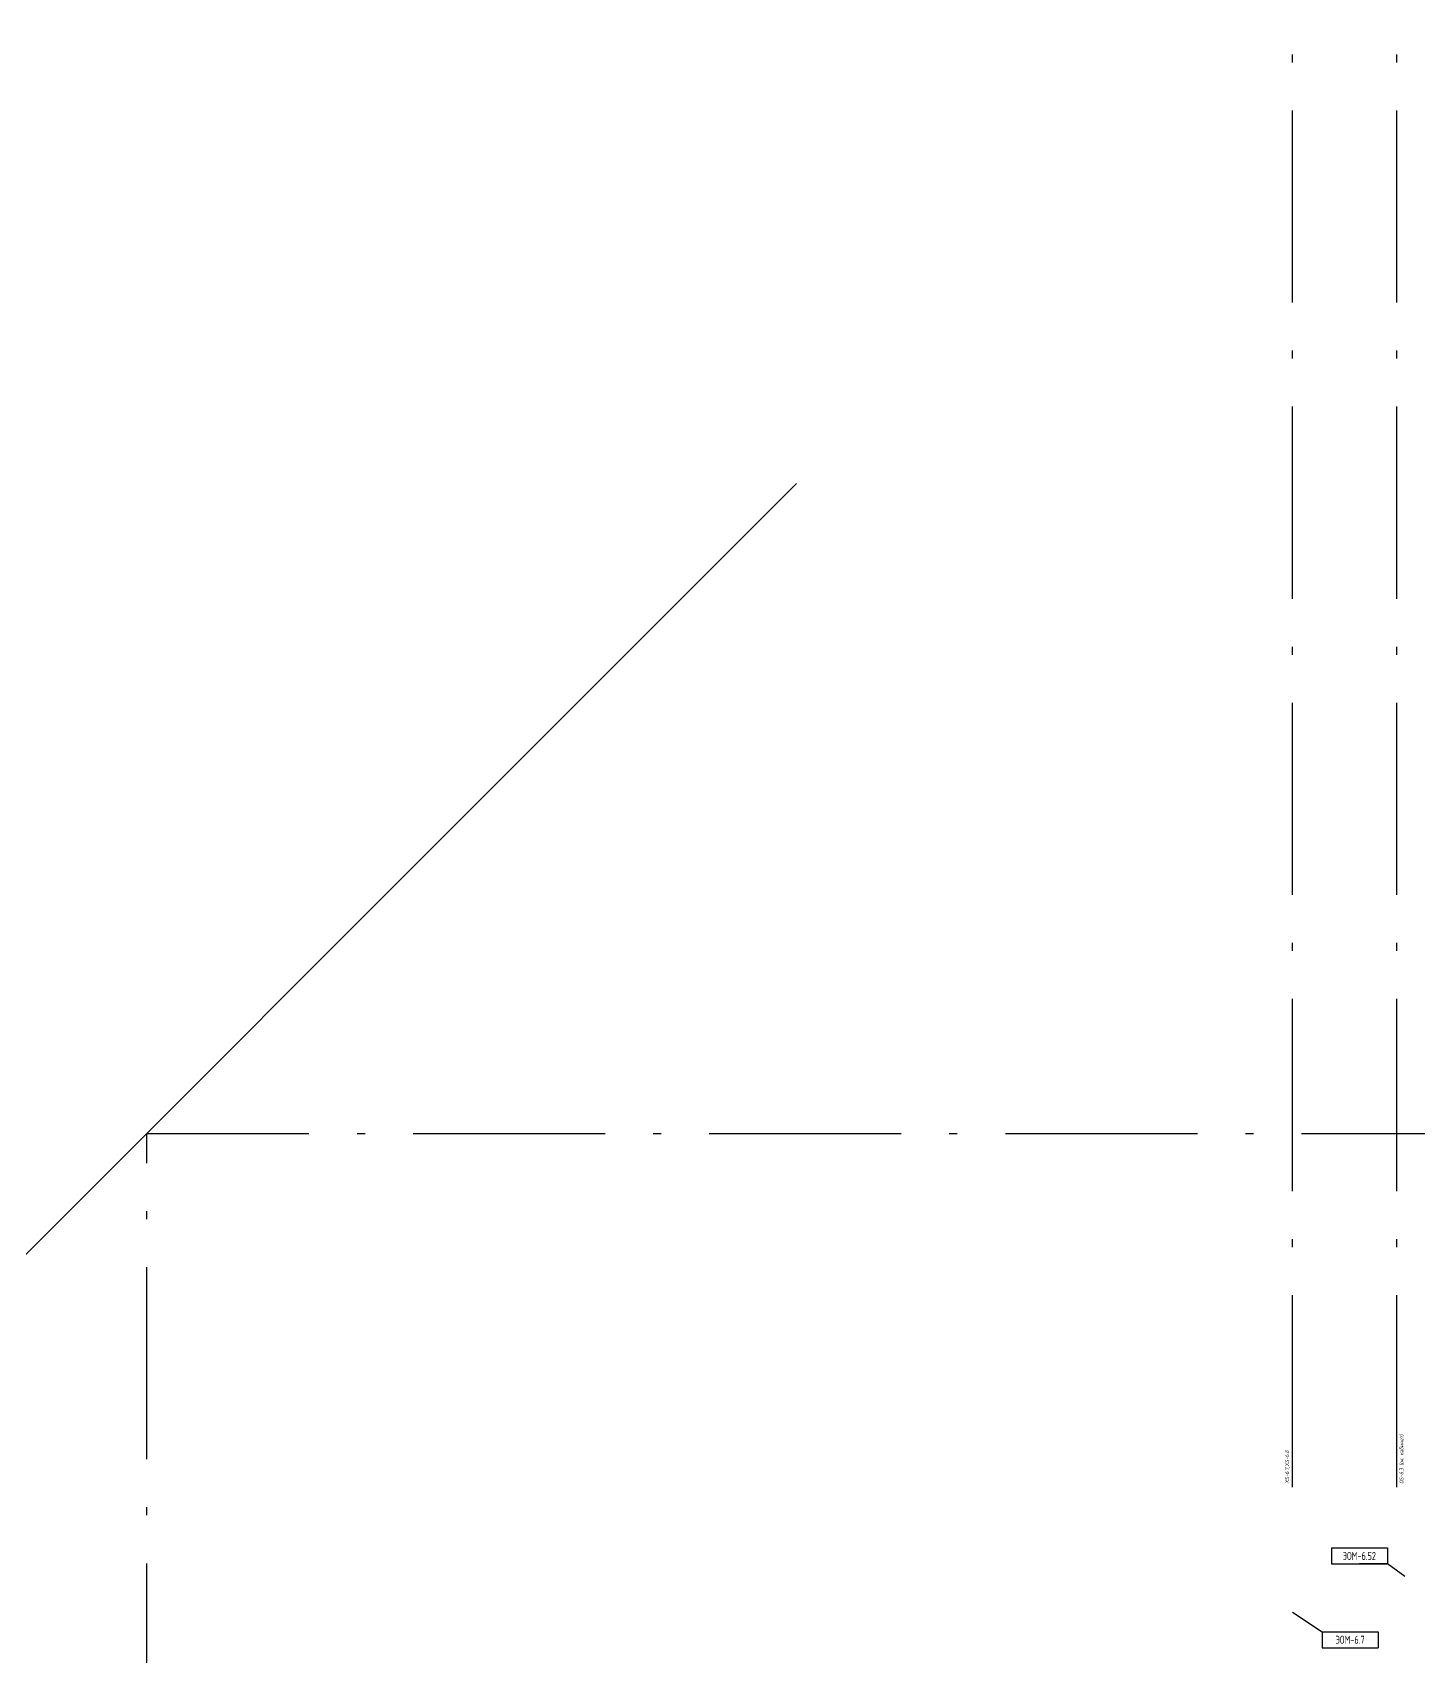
# Model space of a CAD drawing. Header units: millimetres. Extents: x -11832 to 36107, y -44400 to 39810.
# Drawn here: x -966 to 7692, y 8612 to 18757 of the extents above; entities that cross this region are included whole.
import ezdxf

# ---------------------------------------------------------------- set-up
doc = ezdxf.new("R2010")
doc.units = ezdxf.units.MM
doc.linetypes.add('ACAD_ISO10W100', pattern=[18.5, 12, -3, 0.5, -3])
doc.layers.add('02 ЭОМ и СС', color=7, linetype='Continuous')
doc.layers.add('100 noprint', color=1, linetype='Continuous', plot=False)
doc.styles.add('GOST typeA', font='')
doc.styles.get("Standard").update_dxf_attribs({"font": ''})
doc.styles.add('ГОСТ-ISOCPEUR', font='isocpeui.ttf', dxfattribs={"width": 0.8})
doc.styles.get('GOST typeA').set_extended_font_data('GOST type A')
doc.styles.get('Standard').set_extended_font_data('Ubuntu')
doc.dimstyles.new('ISO-25', dxfattribs={"dimtxt": 2.5, "dimasz": 2.5, "dimexe": 1.25, "dimexo": 0.625, "dimtad": 1, "dimtxsty": 'Standard', "dimcen": 2.5, "dimadec": 0, "dimazin": 0, "dimtfac": 1, "dimtmove": 0, "dimatfit": 3, "dimfxl": 1, "dimarcsym": 0})

# ---------------------------------------------------------------- blocks, each defined once
blk = doc.blocks.new('*T76')
at = {"layer": '02 ЭОМ и СС', "color": 0, "lineweight": -2}
for p, q in [((0, 0), (350, 0)), ((0, 0), (0, -100)), ((350, 0), (350, -100)), ((0, -100), (350, -100))]:
    blk.add_line(p, q, dxfattribs=at)
at = {"layer": '02 ЭОМ и СС', "color": 0, "lineweight": -2, "insert": (175, -50), "char_height": 50, "width": 330, "attachment_point": 5, "style": 'GOST typeA'}
blk.add_mtext('{\\W0.8;ЭОМ-6.7}', dxfattribs=at)
blk = doc.blocks.new('*T78')
at = {"layer": '02 ЭОМ и СС', "color": 0, "lineweight": -2}
for p, q in [((0, 0), (350, 0)), ((0, 0), (0, -100)), ((350, 0), (350, -100)), ((0, -100), (350, -100))]:
    blk.add_line(p, q, dxfattribs=at)
at = {"layer": '02 ЭОМ и СС', "color": 0, "lineweight": -2, "insert": (175, -50), "char_height": 50, "width": 330, "attachment_point": 5, "style": 'GOST typeA'}
blk.add_mtext('{\\W0.8;ЭОМ-6.52}', dxfattribs=at)

msp = doc.modelspace()

# ---------------------------------------------------------------- linework, layer by layer
at = {"layer": '100 noprint', "color": 1, "linetype": 'ACAD_ISO10W100', "lineweight": -2, "ltscale": 100, "flags": 128}
for points in [[(6905.7, 9670.1), (6905.7, 22515.1, 1), (-4507.7, 22515.1)], [(7557.2, 9670.1), (7557.2, 22515.1, 1), (-3856.2, 22515.1)]]:
    msp.add_lwpolyline(points, format="xyb", dxfattribs=at)
at = {"layer": '100 noprint', "color": 1, "lineweight": -2, "ltscale": 100, "flags": 128}
msp.add_lwpolyline([(3806.8, 15939.7), (-2868.4, 9264.5)], dxfattribs=at)
at = {"layer": '100 noprint', "color": 1, "linetype": 'ACAD_ISO10W100', "lineweight": -2, "ltscale": 100, "flags": 128}
msp.add_lwpolyline([(-252.8, 7994.1), (-252.8, 11880.1), (12531.2, 11880.1)], dxfattribs=at)

# ---------------------------------------------------------------- block references
for name, p in [('*T78', (7147.7, 9290.4)), ('*T76', (7089.9, 8766.9))]:
    msp.add_blockref(name, p)

# ---------------------------------------------------------------- texts
at = {"layer": '02 ЭОМ и СС', "linetype": 'Continuous', "style": 'ГОСТ-ISOCPEUR', "width": 0.8}
for s, p in [('QS-6.3 (см. кабинет)', (7598.5, 9690.6)), ('XS-6.7,XS-6.8', (6883.5, 9692.2))]:
    msp.add_text(s, height=25, rotation=90, dxfattribs=at).set_placement(p)

# ---------------------------------------------------------------- leaders
at = {"layer": '02 ЭОМ и СС', "lineweight": -2, "has_arrowhead": 0}
for points in [[(7607.4, 9112.9), (7497.7, 9190.4), (7322.7, 9190.4)], [(6905.7, 8890.1), (7089.9, 8766.9), (7264.9, 8766.9)]]:
    msp.add_leader(points, dimstyle='ISO-25', override={"dimasz": 50, "dimgap": 1, "dimtad": 0, "dimldrblk": 'ArchTick'}, dxfattribs=at)

doc.saveas('drawing.dxf')
